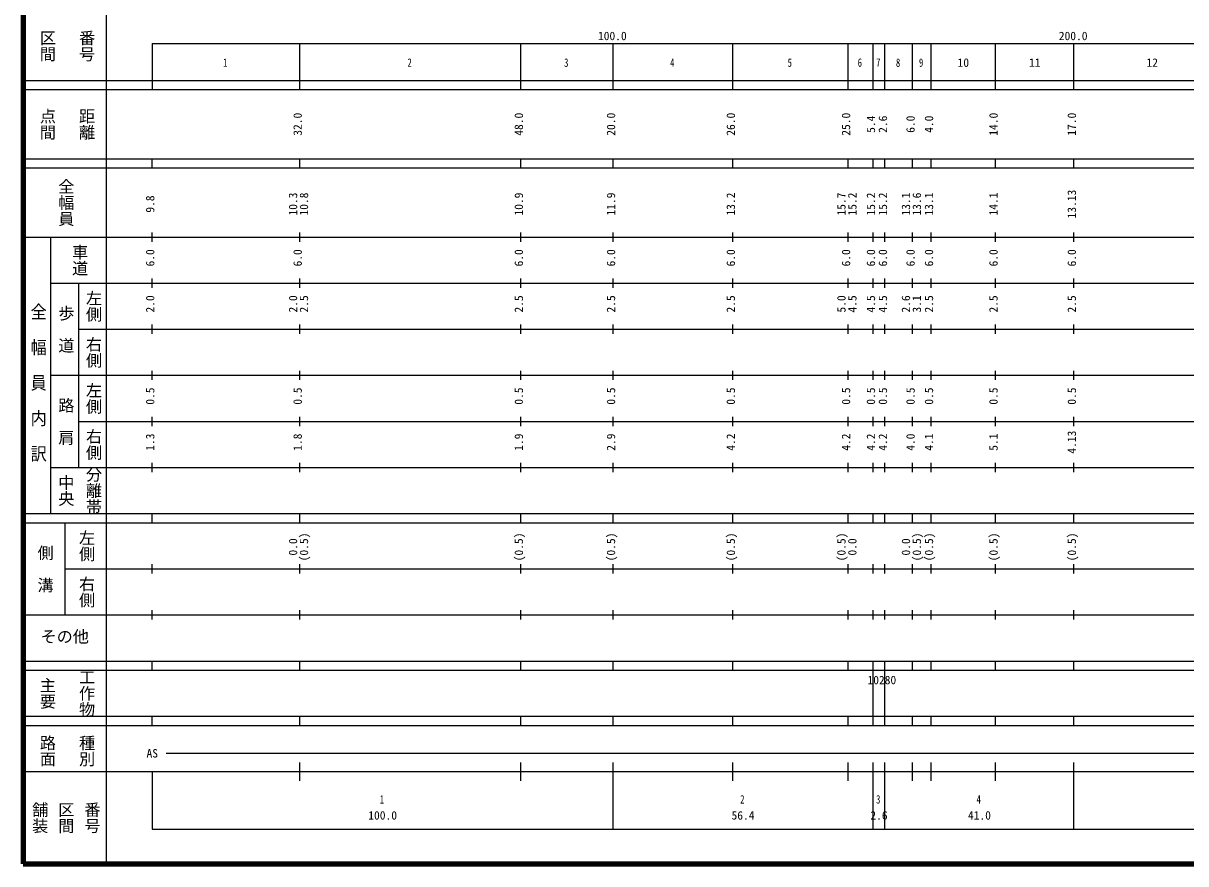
# Model space of a CAD drawing. Units: millimetres, scale not verified. Extents: x 40000 to 680000, y 20000 to 380000.
# Drawn here: x 40000 to 292268, y 20000 to 202409 of the extents above; entities that cross this region are included whole.
import ezdxf
from ezdxf.enums import TextEntityAlignment as Align

# ---------------------------------------------------------------- set-up
doc = ezdxf.new("R2010")
doc.units = ezdxf.units.MM
doc.header["$LTSCALE"] = 1000
doc.layers.add('M-TTL', color=2, linetype='Continuous', lineweight=140)
doc.layers.add('M-TTL-BAND', color=7, linetype='Continuous', lineweight=25)
doc.styles.add('@ＭＳ ゴシック', font='')
doc.styles.add('ＭＳ ゴシック', font='')
doc.styles.get('@ＭＳ ゴシック').set_extended_font_data('@MS Gothic')
doc.styles.get('ＭＳ ゴシック').set_extended_font_data('MS Gothic')

msp = doc.modelspace()

# ---------------------------------------------------------------- linework, layer by layer
at = {"layer": 'M-TTL'}
for p, q in [((40000, 380000), (40000, 20000)), ((40000, 20000), (680000, 20000))]:
    msp.add_line(p, q, dxfattribs=at)
at = {"layer": 'M-TTL-BAND'}
for p, q in [((58000, 370000), (58000, 20000)), ((68000, 198000), (579000, 198000)), ((68000, 198000), (68000, 188000)), ((100000, 188000), (100000, 198000)), ((148000, 188000), (148000, 198000)), ((168000, 188000), (168000, 198000)), ((194000, 188000), (194000, 198000)), ((219000, 188000), (219000, 198000)), ((224400, 188000), (224400, 198000)), ((227000, 188000), (227000, 198000)), ((233000, 188000), (233000, 198000)), ((237000, 188000), (237000, 198000)), ((251000, 188000), (251000, 198000)), ((268000, 188000), (268000, 198000)), ((40000, 190000), (579000, 190000)), ((40000, 188000), (579000, 188000)), ((40000, 173000), (579000, 173000)), ((68000, 171000), (68000, 173000)), ((100000, 171000), (100000, 173000)), ((148000, 171000), (148000, 173000)), ((168000, 171000), (168000, 173000)), ((194000, 171000), (194000, 173000)), ((219000, 171000), (219000, 173000)), ((224400, 171000), (224400, 173000)), ((227000, 171000), (227000, 173000)), ((233000, 171000), (233000, 173000)), ((237000, 171000), (237000, 173000)), ((251000, 171000), (251000, 173000)), ((268000, 171000), (268000, 173000)), ((40000, 171000), (579000, 171000)), ((68000, 155000), (68000, 157000)), ((100000, 155000), (100000, 157000)), ((148000, 155000), (148000, 157000)), ((168000, 155000), (168000, 157000)), ((194000, 155000), (194000, 157000)), ((219000, 155000), (219000, 157000)), ((224400, 155000), (224400, 157000)), ((227000, 155000), (227000, 157000)), ((233000, 155000), (233000, 157000)), ((237000, 155000), (237000, 157000)), ((251000, 155000), (251000, 157000)), ((268000, 155000), (268000, 157000)), ((40000, 156000), (579000, 156000)), ((46000, 96000), (46000, 156000)), ((68000, 145000), (68000, 147000)), ((100000, 145000), (100000, 147000)), ((148000, 145000), (148000, 147000)), ((168000, 145000), (168000, 147000)), ((194000, 145000), (194000, 147000)), ((219000, 145000), (219000, 147000)), ((224400, 145000), (224400, 147000)), ((227000, 145000), (227000, 147000)), ((233000, 145000), (233000, 147000)), ((237000, 145000), (237000, 147000)), ((251000, 145000), (251000, 147000)), ((268000, 145000), (268000, 147000)), ((46000, 146000), (579000, 146000)), ((52000, 146000), (52000, 106000)), ((68000, 135000), (68000, 137000)), ((100000, 135000), (100000, 137000)), ((148000, 135000), (148000, 137000)), ((168000, 135000), (168000, 137000)), ((194000, 135000), (194000, 137000)), ((219000, 135000), (219000, 137000)), ((224400, 135000), (224400, 137000)), ((227000, 135000), (227000, 137000)), ((233000, 135000), (233000, 137000)), ((237000, 135000), (237000, 137000)), ((251000, 135000), (251000, 137000)), ((268000, 135000), (268000, 137000)), ((52000, 136000), (579000, 136000)), ((68000, 125000), (68000, 127000)), ((100000, 125000), (100000, 127000)), ((148000, 125000), (148000, 127000)), ((168000, 125000), (168000, 127000)), ((194000, 125000), (194000, 127000)), ((219000, 125000), (219000, 127000)), ((224400, 125000), (224400, 127000)), ((227000, 125000), (227000, 127000)), ((233000, 125000), (233000, 127000)), ((237000, 125000), (237000, 127000)), ((251000, 125000), (251000, 127000)), ((268000, 125000), (268000, 127000)), ((46000, 126000), (579000, 126000)), ((68000, 115000), (68000, 117000)), ((100000, 115000), (100000, 117000)), ((148000, 115000), (148000, 117000)), ((168000, 115000), (168000, 117000)), ((194000, 115000), (194000, 117000)), ((219000, 115000), (219000, 117000)), ((224400, 115000), (224400, 117000)), ((227000, 115000), (227000, 117000)), ((233000, 115000), (233000, 117000)), ((237000, 115000), (237000, 117000)), ((251000, 115000), (251000, 117000)), ((268000, 115000), (268000, 117000)), ((52000, 116000), (579000, 116000)), ((46000, 106000), (579000, 106000)), ((68000, 105000), (68000, 107000)), ((100000, 105000), (100000, 107000)), ((148000, 105000), (148000, 107000)), ((168000, 105000), (168000, 107000)), ((194000, 105000), (194000, 107000)), ((219000, 105000), (219000, 107000)), ((224400, 105000), (224400, 107000)), ((227000, 105000), (227000, 107000)), ((233000, 105000), (233000, 107000)), ((237000, 105000), (237000, 107000)), ((251000, 105000), (251000, 107000)), ((268000, 105000), (268000, 107000)), ((40000, 96000), (579000, 96000)), ((68000, 94000), (68000, 96000)), ((100000, 94000), (100000, 96000)), ((148000, 94000), (148000, 96000)), ((168000, 94000), (168000, 96000)), ((194000, 94000), (194000, 96000)), ((219000, 94000), (219000, 96000)), ((224400, 94000), (224400, 96000)), ((227000, 94000), (227000, 96000)), ((233000, 94000), (233000, 96000)), ((237000, 94000), (237000, 96000)), ((251000, 94000), (251000, 96000)), ((268000, 94000), (268000, 96000)), ((40000, 94000), (579000, 94000)), ((49000, 94000), (49000, 74000)), ((49000, 84000), (579000, 84000)), ((68000, 83000), (68000, 85000)), ((100000, 83000), (100000, 85000)), ((148000, 83000), (148000, 85000)), ((168000, 83000), (168000, 85000)), ((194000, 83000), (194000, 85000)), ((219000, 83000), (219000, 85000)), ((224400, 83000), (224400, 85000)), ((227000, 83000), (227000, 85000)), ((233000, 83000), (233000, 85000)), ((237000, 83000), (237000, 85000)), ((251000, 83000), (251000, 85000)), ((268000, 83000), (268000, 85000)), ((40000, 74000), (579000, 74000)), ((68000, 73000), (68000, 75000)), ((100000, 73000), (100000, 75000)), ((148000, 73000), (148000, 75000)), ((168000, 73000), (168000, 75000)), ((194000, 73000), (194000, 75000)), ((219000, 73000), (219000, 75000)), ((224400, 73000), (224400, 75000)), ((227000, 73000), (227000, 75000)), ((233000, 73000), (233000, 75000)), ((237000, 73000), (237000, 75000)), ((251000, 73000), (251000, 75000)), ((268000, 73000), (268000, 75000)), ((40000, 64000), (579000, 64000)), ((68000, 62000), (68000, 64000)), ((100000, 62000), (100000, 64000)), ((148000, 62000), (148000, 64000)), ((168000, 62000), (168000, 64000)), ((194000, 62000), (194000, 64000)), ((219000, 62000), (219000, 64000)), ((224400, 62000), (224400, 64000)), ((227000, 62000), (227000, 64000)), ((233000, 62000), (233000, 64000)), ((237000, 62000), (237000, 64000)), ((251000, 62000), (251000, 64000)), ((268000, 62000), (268000, 64000)), ((40000, 62000), (579000, 62000)), ((224400, 52000), (224400, 62000)), ((227000, 52000), (227000, 62000)), ((40000, 52000), (579000, 52000)), ((68000, 50000), (68000, 52000)), ((100000, 50000), (100000, 52000)), ((148000, 50000), (148000, 52000)), ((168000, 50000), (168000, 52000)), ((194000, 50000), (194000, 52000)), ((219000, 50000), (219000, 52000)), ((224400, 50000), (224400, 52000)), ((227000, 50000), (227000, 52000)), ((233000, 50000), (233000, 52000)), ((237000, 50000), (237000, 52000)), ((251000, 50000), (251000, 52000)), ((268000, 50000), (268000, 52000)), ((40000, 50000), (579000, 50000)), ((71000, 44000), (565000, 44000)), ((100000, 38000), (100000, 42000)), ((148000, 38000), (148000, 42000)), ((168000, 27500), (168000, 42000)), ((194000, 38000), (194000, 42000)), ((219000, 38000), (219000, 42000)), ((224400, 27500), (224400, 42000)), ((227000, 27500), (227000, 42000)), ((233000, 38000), (233000, 42000)), ((237000, 38000), (237000, 42000)), ((251000, 38000), (251000, 42000)), ((268000, 27500), (268000, 42000)), ((40000, 40000), (579000, 40000)), ((68000, 40000), (68000, 27500)), ((68000, 27500), (579000, 27500))]:
    msp.add_line(p, q, dxfattribs=at)

# ---------------------------------------------------------------- texts
for s, height, rotation, style, p in [('区間', 2566, 270, '@ＭＳ ゴシック', (43250, 201000)), ('番号', 2566, 270, '@ＭＳ ゴシック', (51750, 201000)), ('点間', 2566, 270, '@ＭＳ ゴシック', (43250, 184000)), ('距離', 2566, 270, '@ＭＳ ゴシック', (51750, 184000)), ('32.0', 1833, 90, 'ＭＳ ゴシック', (101000, 178000)), ('48.0', 1833, 90, 'ＭＳ ゴシック', (149000, 178000)), ('20.0', 1833, 90, 'ＭＳ ゴシック', (169000, 178000)), ('26.0', 1833, 90, 'ＭＳ ゴシック', (195000, 178000)), ('25.0', 1833, 90, 'ＭＳ ゴシック', (220000, 178000)), ('5.4', 1833, 90, 'ＭＳ ゴシック', (225400, 178625)), ('2.6', 1833, 90, 'ＭＳ ゴシック', (228000, 178625)), ('6.0', 1833, 90, 'ＭＳ ゴシック', (234000, 178625)), ('4.0', 1833, 90, 'ＭＳ ゴシック', (238000, 178625)), ('14.0', 1833, 90, 'ＭＳ ゴシック', (252000, 178000)), ('17.0', 1833, 90, 'ＭＳ ゴシック', (269000, 178000)), ('全幅員', 2566, 270, '@ＭＳ ゴシック', (47250, 168750)), ('9.8', 1833, 90, 'ＭＳ ゴシック', (69000, 161299)), ('10.3', 1833, 90, 'ＭＳ ゴシック', (100000, 160674)), ('10.8', 1833, 90, 'ＭＳ ゴシック', (102370, 160674)), ('10.9', 1833, 90, 'ＭＳ ゴシック', (149000, 160674)), ('11.9', 1833, 90, 'ＭＳ ゴシック', (169000, 160674)), ('13.2', 1833, 90, 'ＭＳ ゴシック', (195000, 160674)), ('15.7', 1833, 90, 'ＭＳ ゴシック', (219000, 160674)), ('15.2', 1833, 90, 'ＭＳ ゴシック', (221370, 160674)), ('15.2', 1833, 90, 'ＭＳ ゴシック', (225400, 160674)), ('15.2', 1833, 90, 'ＭＳ ゴシック', (228000, 160674)), ('13.1', 1833, 90, 'ＭＳ ゴシック', (233000, 160674)), ('13.6', 1833, 90, 'ＭＳ ゴシック', (235370, 160674)), ('13.1', 1833, 90, 'ＭＳ ゴシック', (238000, 160674)), ('14.1', 1833, 90, 'ＭＳ ゴシック', (252000, 160674)), ('13.13', 1833, 90, 'ＭＳ ゴシック', (269000, 160049)), ('車道', 2566, 270, '@ＭＳ ゴシック', (50250, 154500)), ('6.0', 1833, 90, 'ＭＳ ゴシック', (69000, 149625)), ('6.0', 1833, 90, 'ＭＳ ゴシック', (101000, 149625)), ('6.0', 1833, 90, 'ＭＳ ゴシック', (149000, 149625)), ('6.0', 1833, 90, 'ＭＳ ゴシック', (169000, 149625)), ('6.0', 1833, 90, 'ＭＳ ゴシック', (195000, 149625)), ('6.0', 1833, 90, 'ＭＳ ゴシック', (220000, 149625)), ('6.0', 1833, 90, 'ＭＳ ゴシック', (225400, 149625)), ('6.0', 1833, 90, 'ＭＳ ゴシック', (228000, 149625)), ('6.0', 1833, 90, 'ＭＳ ゴシック', (234000, 149625)), ('6.0', 1833, 90, 'ＭＳ ゴシック', (238000, 149625)), ('6.0', 1833, 90, 'ＭＳ ゴシック', (252000, 149625)), ('6.0', 1833, 90, 'ＭＳ ゴシック', (269000, 149625)), ('左側', 2566, 270, '@ＭＳ ゴシック', (53250, 144500)), ('2.0', 1833, 90, 'ＭＳ ゴシック', (69000, 139625)), ('2.0', 1833, 90, 'ＭＳ ゴシック', (100000, 139625)), ('2.5', 1833, 90, 'ＭＳ ゴシック', (102370, 139625)), ('2.5', 1833, 90, 'ＭＳ ゴシック', (149000, 139625)), ('2.5', 1833, 90, 'ＭＳ ゴシック', (169000, 139625)), ('2.5', 1833, 90, 'ＭＳ ゴシック', (195000, 139625)), ('5.0', 1833, 90, 'ＭＳ ゴシック', (219000, 139625)), ('4.5', 1833, 90, 'ＭＳ ゴシック', (221370, 139625)), ('4.5', 1833, 90, 'ＭＳ ゴシック', (225400, 139625)), ('4.5', 1833, 90, 'ＭＳ ゴシック', (228000, 139625)), ('2.6', 1833, 90, 'ＭＳ ゴシック', (233000, 139625)), ('3.1', 1833, 90, 'ＭＳ ゴシック', (235370, 139625)), ('2.5', 1833, 90, 'ＭＳ ゴシック', (238000, 139625)), ('2.5', 1833, 90, 'ＭＳ ゴシック', (252000, 139625)), ('2.5', 1833, 90, 'ＭＳ ゴシック', (269000, 139625)), ('歩\u3000道', 2566, 270, '@ＭＳ ゴシック', (47250, 141250)), ('右側', 2566, 270, '@ＭＳ ゴシック', (53250, 134500)), ('左側', 2566, 270, '@ＭＳ ゴシック', (53250, 124500)), ('路\u3000肩', 2566, 270, '@ＭＳ ゴシック', (47250, 121250)), ('0.5', 1833, 90, 'ＭＳ ゴシック', (69000, 119625)), ('0.5', 1833, 90, 'ＭＳ ゴシック', (101000, 119625)), ('0.5', 1833, 90, 'ＭＳ ゴシック', (149000, 119625)), ('0.5', 1833, 90, 'ＭＳ ゴシック', (169000, 119625)), ('0.5', 1833, 90, 'ＭＳ ゴシック', (195000, 119625)), ('0.5', 1833, 90, 'ＭＳ ゴシック', (220000, 119625)), ('0.5', 1833, 90, 'ＭＳ ゴシック', (225400, 119625)), ('0.5', 1833, 90, 'ＭＳ ゴシック', (228000, 119625)), ('0.5', 1833, 90, 'ＭＳ ゴシック', (234000, 119625)), ('0.5', 1833, 90, 'ＭＳ ゴシック', (238000, 119625)), ('0.5', 1833, 90, 'ＭＳ ゴシック', (252000, 119625)), ('0.5', 1833, 90, 'ＭＳ ゴシック', (269000, 119625)), ('右側', 2566, 270, '@ＭＳ ゴシック', (53250, 114500)), ('4.13', 1833, 90, 'ＭＳ ゴシック', (269000, 109000)), ('1.3', 1833, 90, 'ＭＳ ゴシック', (69000, 109625)), ('1.8', 1833, 90, 'ＭＳ ゴシック', (101000, 109625)), ('1.9', 1833, 90, 'ＭＳ ゴシック', (149000, 109625)), ('2.9', 1833, 90, 'ＭＳ ゴシック', (169000, 109625)), ('4.2', 1833, 90, 'ＭＳ ゴシック', (195000, 109625)), ('4.2', 1833, 90, 'ＭＳ ゴシック', (220000, 109625)), ('4.2', 1833, 90, 'ＭＳ ゴシック', (225400, 109625)), ('4.2', 1833, 90, 'ＭＳ ゴシック', (228000, 109625)), ('4.0', 1833, 90, 'ＭＳ ゴシック', (234000, 109625)), ('4.1', 1833, 90, 'ＭＳ ゴシック', (238000, 109625)), ('5.1', 1833, 90, 'ＭＳ ゴシック', (252000, 109625)), ('分離帯', 2566, 270, '@ＭＳ ゴシック', (53250, 106250)), ('中央', 2566, 270, '@ＭＳ ゴシック', (47250, 104500)), ('左側', 2566, 270, '@ＭＳ ゴシック', (51750, 92500)), ('(0.5)', 1833, 90, 'ＭＳ ゴシック', (102370, 85639)), ('(0.5)', 1833, 90, 'ＭＳ ゴシック', (149000, 85639)), ('(0.5)', 1833, 90, 'ＭＳ ゴシック', (169000, 85639)), ('(0.5)', 1833, 90, 'ＭＳ ゴシック', (195000, 85639)), ('(0.5)', 1833, 90, 'ＭＳ ゴシック', (219000, 85639)), ('(0.5)', 1833, 90, 'ＭＳ ゴシック', (235370, 85639)), ('(0.5)', 1833, 90, 'ＭＳ ゴシック', (238000, 85639)), ('(0.5)', 1833, 90, 'ＭＳ ゴシック', (252000, 85639)), ('(0.5)', 1833, 90, 'ＭＳ ゴシック', (269000, 85639)), ('側\u3000溝', 2566, 270, '@ＭＳ ゴシック', (42750, 89250)), ('0.0', 1833, 90, 'ＭＳ ゴシック', (100000, 86889)), ('0.0', 1833, 90, 'ＭＳ ゴシック', (221370, 86889)), ('0.0', 1833, 90, 'ＭＳ ゴシック', (233000, 86889)), ('右側', 2566, 270, '@ＭＳ ゴシック', (51750, 82500)), ('工作物', 2566, 270, '@ＭＳ ゴシック', (51750, 62250)), ('主要', 2566, 270, '@ＭＳ ゴシック', (43250, 60500)), ('路面', 2566, 270, '@ＭＳ ゴシック', (43250, 48000)), ('種別', 2566, 270, '@ＭＳ ゴシック', (51750, 48000)), ('舗装', 2566, 270, '@ＭＳ ゴシック', (41583, 33500)), ('区間', 2566, 270, '@ＭＳ ゴシック', (47250, 33500)), ('番号', 2566, 270, '@ＭＳ ゴシック', (52917, 33500))]:
    msp.add_text(s, height=height, rotation=rotation, dxfattribs=dict(at, style=style)).set_placement(p, align=Align.BOTTOM_LEFT)
at = {"layer": 'M-TTL-BAND', "style": 'ＭＳ ゴシック'}
for s, height, p in [('100.0', 1833, (164719, 198195)), ('200.0', 1833, (264719, 198195)), ('10', 1833, (242750, 192405)), ('11', 1833, (258250, 192405)), ('12', 1833, (283750, 192405)), ('その他', 2566, (43750, 67250)), ('10280', 1833, (223200, 58405)), ('AS', 1833, (66750, 42500)), ('100.0', 1833, (114875, 29033)), ('56.4', 1833, (193700, 29033)), ('2.6', 1833, (223825, 29033)), ('41.0', 1833, (245000, 29033))]:
    msp.add_text(s, height=height, dxfattribs=at).set_placement(p, align=Align.BOTTOM_LEFT)
at = {"layer": 'M-TTL-BAND', "style": 'ＭＳ ゴシック', "width": 0.75}
for s, p in [('1', (83375, 192405)), ('2', (123375, 192405)), ('3', (157375, 192405)), ('4', (180375, 192405)), ('5', (205875, 192405)), ('6', (221075, 192405)), ('7', (225075, 192405)), ('8', (229375, 192405)), ('9', (234375, 192405)), ('1', (117375, 32523)), ('2', (195575, 32523)), ('3', (225075, 32523)), ('4', (246875, 32523))]:
    msp.add_text(s, height=1833, dxfattribs=at).set_placement(p, align=Align.BOTTOM_LEFT)
at = {"layer": 'M-TTL-BAND', "style": '@ＭＳ ゴシック', "width": 1.1}
msp.add_text('全\u3000幅\u3000員\u3000内\u3000訳', height=2566, rotation=270, dxfattribs=at).set_placement((41250, 141750), align=Align.BOTTOM_LEFT)

doc.saveas('drawing.dxf')
